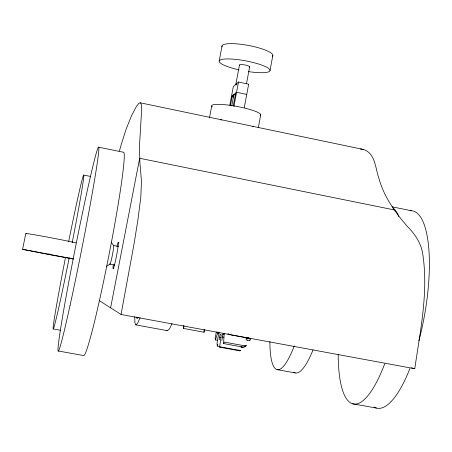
<?xml version="1.0" encoding="UTF-8"?>
<svg xmlns="http://www.w3.org/2000/svg" width="452" height="452" viewBox="0 0 452 452"><rect width="100%" height="100%" fill="white"/><g stroke="black" fill="none" stroke-linecap="round" stroke-linejoin="round"><path stroke-width="0.68" d="M244.379 346.198L245.538 346.407L245.549 345.537M134.719 316.756L134.899 322.734L135.832 324.875L167.212 330.644C170.008 329.677 170.715 326.022 172.031 323.683M219.203 339.26L220.113 334.429A56.167 9.136 -79.3 0 0 221.271 334.887L219.655 347.164L239.735 350.842L239.78 350.091M183.721 325.626L183.495 328.423L204.027 332.214L204.214 329.412M242.724 347.3L242.074 346.91M222.169 338.887L222.819 334.203A56.167 9.136 -79.3 0 0 223.661 333.384M246.351 337.435L246.283 337.932M246.255 338.119L246.216 338.424M246.193 338.554L246.148 338.87M246.041 339.571L245.99 339.893M224.26 333.118L223.554 343.548L243.944 347.294L244.911 345.865L224.458 342.107L223.554 343.548M99.496 300.744L121.051 314.473L414.772 368.736C420.253 330.627 428.762 291.58 422.592 253.041C420.784 242.933 415.055 234.176 407.907 227.011C402.308 220.7 397.054 214.067 392.392 207.027C386.601 198.304 381.81 188.84 379.03 178.709C375.329 168.726 375.578 153.488 363.6 149.505L140.08 102.768L138.685 103.525L136.374 106.474L131.588 115.542L126.34 128.634L121.622 143.261A151.51 8.017 -78.9 0 0 119.43 151.013M246.289 339.898L249.809 340.548L250.77 338.655M247.51 340.09L247.464 340.328M258.318 127.696L260.719 114.819M270.03 70.472L272.838 55.41M230.407 105.791L232.266 95.926L233.594 96.208M231.819 105.649L233.893 94.626M235.791 84.558L239.475 65.02M233.334 105.548L235.695 92.999M233.882 106.565L238.498 82.044L248.662 84.213L244.272 107.61M246.487 83.688L249.651 66.839M204.027 332.214L204.53 329.542M219.192 60.924L222.051 45.878M209.547 117.469L211.734 105.983M183.495 328.423L183.998 325.745M229.808 105.22L233.3 86.688L238.498 82.044M121.051 314.473L134.142 243.345L137.871 220.147L140.809 197.123L141.465 181.111L139.877 162.392L139.465 146.392L141.691 108.604L141.499 104.949L140.465 102.836M110.604 307.823L139.668 158.279L394.37 209.943M222.073 339.384L221.853 340.497M245.007 345.384L246.391 345.497M25.781 233.537L22.6 249.334L48.895 254.538L49.087 253.572M216.316 331.994L215.152 338.09L215.389 339.944L218 331.926M241.311 347.379L241.238 347.69M219.175 339.373L219.096 339.712M239.735 350.842L240.543 350.509M217.745 333.101L219.113 333.299M217.836 344.283L217.649 344.916M217.452 345.537L217.293 346.051L220.028 346.554M140.041 317.773L137.668 323.163L135.956 324.892M228.446 333.802L228.192 334.412L248.854 338.232L248.99 337.926M138.329 317.541L137.007 318.553L136.221 316.942M246.312 345.673L245.538 346.407M248.312 84.507L248.662 84.213M106.576 266.335L109.943 264.16L114.78 265.081M219.655 347.164L220.384 346.882L240.526 350.571M22.6 249.334L72.947 258.804M360.34 149.013L363.6 149.505M73.382 259.058L48.895 254.538M58.172 350.978L83.484 355.521A103.655 5.475 -78.9 0 0 109.164 254.013A103.655 5.475 -78.9 0 0 123.34 152.222L98.468 147.166M352.718 403.8L376.386 408.049M65.517 257.403A78.445 1.853 -78.8 0 0 53.206 328.954L60.687 330.31M277.116 369.634L295.269 372.934M222.514 336.955L223.853 337.203M219.644 337.322L221.017 337.576M215.389 339.944L217.406 340.316M240.916 346.933L242.057 347.142M241.334 347.159L242.696 347.407M246.046 337.847L250.758 338.717M222.819 334.203L224.079 334.435M113.147 268.646L113.927 268.793M118.232 242.538L119.006 242.69M118.418 246.436L113.588 245.509L111.277 242.249M83.699 175.071L90.434 176.416M392.116 206.824L411.28 210.717M220.265 119.695L221.61 119.978M233.407 97.061L231.424 96.638L236.577 92.253L246.747 94.417M411.393 367.77L414.772 368.736M252.741 126.487L253.493 126.775M167.059 330.615L166.494 330.209M217.293 346.051C216.446 341.836 218.248 337.017 219.05 332.723A56.167 9.136 -79.3 0 1 218.949 332.463M248.849 338.203L248.769 337.876M228.187 334.384L228.074 333.791M249.809 340.548L249.73 339.876M243.939 347.249L243.91 346.509M212.344 106.858A24.916 3.932 10.6 0 1 235.797 106.243A24.916 3.932 10.6 0 1 260.267 115.463M116.865 246.476A13.3 0.842 -78.9 0 1 118.119 246.295A13.3 0.842 -78.9 0 1 114.509 264.804A13.3 0.842 -78.9 0 1 113.299 264.793M26.877 233.904A26.911 0.571 10.8 0 1 42.748 236.243A26.911 0.571 10.8 0 1 76.089 242.922M239.707 65.359A5.175 1.017 10.6 0 1 244.718 64.924A5.175 1.017 10.6 0 1 249.312 67.145M236.21 84.993A5.181 0.927 10.6 0 1 236.825 84.162M234.317 95.05A5.187 0.881 10.6 0 1 235.633 94.253M222.175 46.935A25.843 5.407 10.6 0 1 248.464 45.466A25.843 5.407 10.6 0 1 272.324 56.319M239.052 69.868A25.871 5.079 10.6 0 1 223.893 59.105A25.871 5.079 10.6 0 1 266.318 67.032A25.871 5.079 10.6 0 1 248.272 71.591M68.608 241.882A78.445 1.853 -78.8 0 1 83.739 175.065A78.445 1.853 -78.8 0 1 72.167 242.803M69.201 257.809A78.445 1.853 -78.8 0 1 53.206 328.954M294.269 345.825A76.478 16.379 -79.6 0 1 269.878 341.61M312.987 349.978A76.32 17.526 -79.6 0 1 293.574 372.132M392.443 207.519A100.525 28.318 -79.8 0 1 398.754 216.378M384.669 363.888A100.525 28.318 -79.8 0 1 338.203 354.419M410.02 210.734A100.248 30.256 -79.9 0 1 418.885 340.746M409.891 368.544A100.248 30.256 -79.9 0 1 374.019 407.037M113.418 245.713A9.503 0.638 -78.9 0 1 112.345 255.239A9.503 0.638 -78.9 0 1 109.83 263.759M70.015 305.62A103.949 3.254 -78.8 0 0 98.785 147.301A103.949 3.254 -78.8 0 0 66.523 294.269A103.949 3.254 -78.8 0 0 70.015 305.62"/></g></svg>
